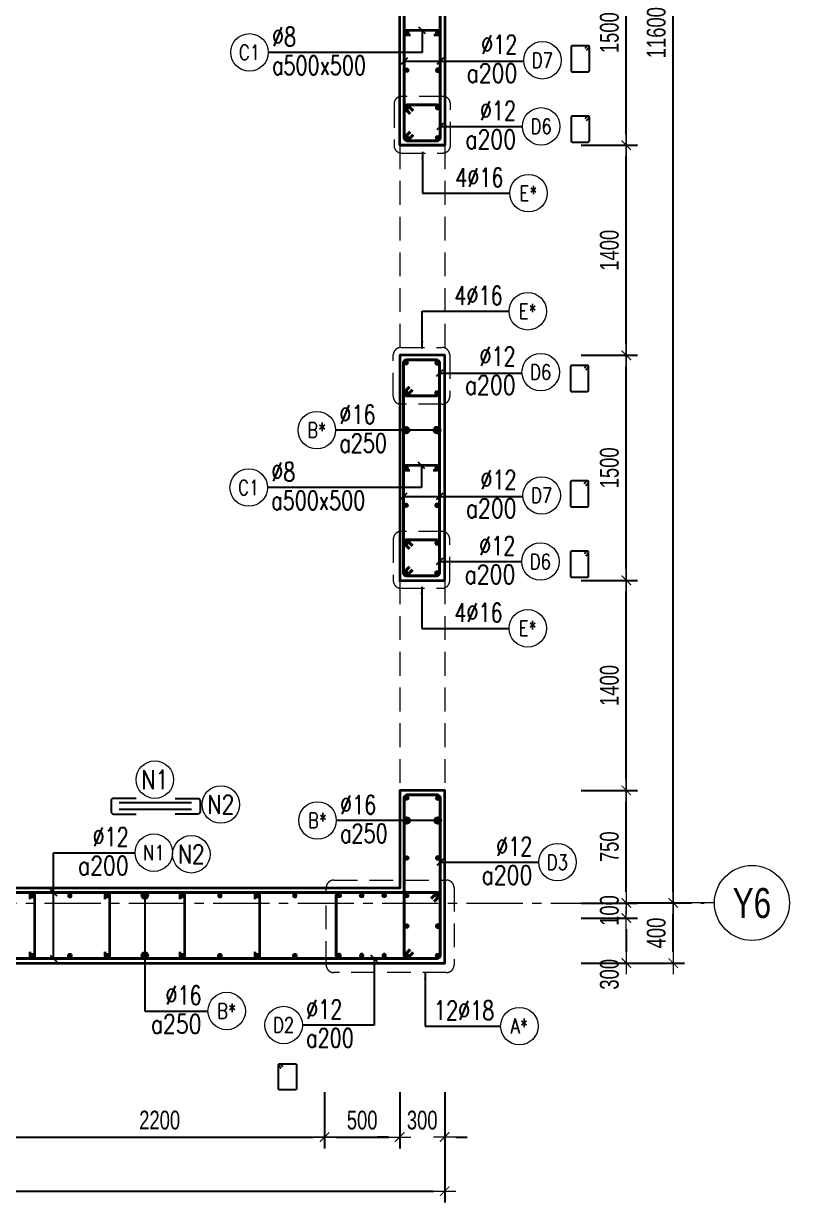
# Model space of a CAD drawing. Header units: millimetres. Extents: x 988833 to 1318015, y -9365 to 47591.
# Drawn here: x 1016092 to 1021197, y 31410 to 39266 of the extents above; entities that cross this region are included whole.
import ezdxf
from ezdxf.enums import TextEntityAlignment as Align

# ---------------------------------------------------------------- set-up
doc = ezdxf.new("R2010")
doc.units = ezdxf.units.MM
doc.header["$MEASUREMENT"] = 0
for name, pattern in [('HIDDEN', [9.525, 6.35, -3.175]), ('HIDDEN2', [4.7625, 3.175, -1.5875]), ('OF_Grid_1$0$CENTER2', [1.125, 0.75, -0.125, 0.125, -0.125])]:
    doc.linetypes.add(name, pattern=pattern)
doc.layers.get('0').update_dxf_attribs({"lineweight": 20})
doc.layers.get('Defpoints').update_dxf_attribs({"color": 151, "lineweight": 9})
doc.layers.add('Hidden', color=9, linetype='HIDDEN')
doc.layers.add('Ligature', color=1, linetype='Continuous')
for name, color, linetype, lineweight in [('KC-LEADER', 153, 'Continuous', 18), ('KC-THEP', 6, 'Continuous', 40), ('NDC_S_BEAM', 3, 'HIDDEN2', 20), ('NDC_S_DIM', 1, 'Continuous', 15), ('NDC_S_HIDDEN', 8, 'HIDDEN2', 13), ('NDC_S_LEADER', 1, 'Continuous', 15), ('NDC_S_REBAR', 4, 'Continuous', 35), ('NDC_S_STIRRUP', 4, 'Continuous', 40), ('NDC_S_VN TEXT', 7, 'Continuous', 20), ('NDC_S_WALL', 6, 'Continuous', 35), ('OF_Grid_1$0$NDC_S_AXIS', 5, 'OF_Grid_1$0$CENTER2', 13), ('OF_Grid_1$0$NDC_S_SYMBOL', 1, 'Continuous', 15), ('OF_Grid_1$0$NDC_S_TEXT SYMBOL', 7, 'Continuous', 20)]:
    doc.layers.add(name, color=color, linetype=linetype, lineweight=lineweight)
doc.styles.add('NDC_ARIAL', font='arial.ttf', dxfattribs={"width": 0.85})
doc.styles.add('NDC_DIM', font='', dxfattribs={"width": 0.75})
doc.styles.add('NDC_EN TXT', font='romans.shx', dxfattribs={"width": 0.8})
doc.styles.add('OF_Grid_1$0$NDC_ANNO', font='', dxfattribs={"width": 0.8})
doc.styles.get('NDC_DIM').set_extended_font_data('Dotum')
doc.styles.get('OF_Grid_1$0$NDC_ANNO').set_extended_font_data('Dotum')
doc.dimstyles.new('NDC_1-50', dxfattribs={"dimscale": 50, "dimtxt": 2.5, "dimasz": 1, "dimexe": 1.5, "dimexo": 0, "dimgap": 0.8, "dimtad": 1, "dimdec": 0, "dimdsep": 46, "dimtxsty": 'NDC_ARIAL', "dimblk": 'DIMMARK', "dimcen": 49999.938995, "dimdle": 1.5, "dimclrd": 1, "dimclre": 1, "dimclrt": 3, "dimadec": 0, "dimazin": 0, "dimtfac": 1, "dimtdec": 0, "dimtix": 1, "dimtmove": 2, "dimatfit": 3, "dimfxl": 1, "dimarcsym": 0})
doc.dimstyles.new('NDC_dim_30', dxfattribs={"dimscale": 30, "dimtxt": 2.5, "dimasz": 1.5, "dimexe": 1.5, "dimexo": 2.5, "dimgap": 1, "dimtad": 1, "dimdec": 0, "dimzin": 0, "dimdsep": 46, "dimtxsty": 'NDC_DIM', "dimblk": 'DIMMARK', "dimcen": 0.09, "dimdle": 1.2, "dimclrd": 1, "dimclre": 1, "dimclrt": 3, "dimadec": 0, "dimazin": 0, "dimtfac": 1, "dimtdec": 0, "dimtix": 1, "dimtofl": 0, "dimtmove": 0, "dimatfit": 3, "dimfxl": 6, "dimfxlon": 1, "dimtolj": 1, "dimtzin": 0, "dimarcsym": 0})
doc.dimstyles.new('NDC_dim_50', dxfattribs={"dimscale": 50, "dimtxt": 2.5, "dimasz": 1.5, "dimexe": 1.5, "dimexo": 2.5, "dimgap": 1, "dimtad": 1, "dimdec": 0, "dimzin": 0, "dimdsep": 46, "dimtxsty": 'NDC_DIM', "dimblk": 'DIMMARK', "dimcen": 0.09, "dimdle": 1.2, "dimclrd": 1, "dimclre": 1, "dimclrt": 3, "dimadec": 0, "dimazin": 0, "dimtfac": 1, "dimtdec": 0, "dimtix": 1, "dimtofl": 0, "dimtmove": 0, "dimatfit": 3, "dimfxl": 6, "dimfxlon": 1, "dimtolj": 1, "dimtzin": 0, "dimarcsym": 0})

# ---------------------------------------------------------------- blocks, each defined once
blk = doc.blocks.new('THEP')
at = {"layer": 'KC-LEADER', "color": 6}
blk.add_circle((0, 0), 14, dxfattribs=at)
at = {"layer": 'KC-THEP'}
for p, q in [((-14, 0), (14, 0)), ((9.9, 9.9), (-9.9, -9.9)), ((-9.9, 9.9), (9.9, -9.9)), ((0, 14), (0, -14))]:
    blk.add_line(p, q, dxfattribs=at)
blk = doc.blocks.new('DIMMARK')
at = {"layer": 'NDC_S_DIM', "color": 1}
blk.add_line((-1.5, 0), (1, 0), dxfattribs=at)
at = {"layer": 'NDC_S_DIM', "color": 2, "const_width": 0.1}
blk.add_lwpolyline([(-0.42, -0.42), (0.42, 0.42)], dxfattribs=at)
blk = doc.blocks.new('*U10')
blk.add_circle((2.5, 0), 2.5)
at = {"layer": 'NDC_S_VN TEXT', "color": 3, "style": 'NDC_EN TXT'}
for tag, width, p in [('DK2', 0.75, (-0.85, 0.85)), ('KC2', 0.8, (-0.85, -2.97))]:
    blk.add_attdef(tag, text='', height=2.5, dxfattribs=dict(at, width=width)).set_placement(p, align=Align.RIGHT)
at = {"layer": 'NDC_S_VN TEXT', "color": 7, "style": 'NDC_EN TXT', "width": 0.8}
blk.add_attdef('SH3', text='', height=2, dxfattribs=at).set_placement((2.5, 0), align=Align.MIDDLE)
blk = doc.blocks.new('A$C7BC65A55')
at = {"layer": 'Ligature'}
for p, q in [((-15.2, 372, 0), (-15.2, 38.5, 0)), ((15.2, 372, 0), (15.2, 38.5, 0))]:
    blk.add_line(p, q, dxfattribs=at)
for points in [[(-36.2, 296.5), (-36.2, 400.9, -0.414214), (-24, 413.1), (24, 413.1, -0.414214), (36.2, 400.9), (36.2, 296.5)], [(-36.2, 116.5), (-36.2, 12.2, 0.414214), (-24, 0), (24, 0, 0.414214), (36.2, 12.2), (36.2, 116.5)]]:
    blk.add_lwpolyline(points, format="xyb", dxfattribs=at)
blk = doc.blocks.new('*U9')
blk.add_circle((2.5, 0), 2.5)
at = {"layer": 'NDC_S_VN TEXT', "color": 3, "style": 'NDC_EN TXT', "width": 0.75}
blk.add_attdef('DK2', text='', height=2.5, dxfattribs=at).set_placement((-0.85, 0.85), align=Align.RIGHT)
at = {"layer": 'NDC_S_VN TEXT', "color": 7, "style": 'NDC_EN TXT', "width": 0.8}
blk.add_attdef('SH3', text='', height=2, dxfattribs=at).set_placement((2.5, 0), align=Align.MIDDLE)
blk = doc.blocks.new('*U11')
blk.add_circle((-2.5, 0), 2.5)
at = {"layer": 'NDC_S_VN TEXT', "color": 3, "style": 'NDC_EN TXT', "width": 0.75}
for tag, p in [('DK1', (0.5, 0.85)), ('KC1', (0.5, -2.97))]:
    blk.add_attdef(tag, p, '', height=2.5, dxfattribs=at)
at = {"layer": 'NDC_S_VN TEXT', "color": 7, "style": 'NDC_EN TXT', "width": 0.8}
blk.add_attdef('SH2', text='', height=2, dxfattribs=at).set_placement((-2.5, 0), align=Align.MIDDLE)
blk = doc.blocks.new('*D223')
at = {"layer": 'Defpoints', "color": 0, "transparency": 16777216}
for p in [(1015899, 33504.9), (1018098.7, 33453.3), (1018098.7, 31845)]:
    blk.add_point(p, dxfattribs=at)
at = {"layer": 'NDC_S_DIM', "color": 1, "lineweight": -2, "transparency": 16777216}
for p, q in [((1015899, 32145), (1015899, 31770)), ((1018098.7, 32145), (1018098.7, 31770)), ((1015974, 31845), (1018023.7, 31845))]:
    blk.add_line(p, q, dxfattribs=at)
at = {"layer": 'NDC_S_DIM', "color": 1, "lineweight": -2, "transparency": 16777216, "xscale": 75, "yscale": 75, "zscale": 75, "rotation": 180}
blk.add_blockref('DIMMARK', (1015899, 31845), dxfattribs=at)
at = {"layer": 'NDC_S_DIM', "color": 1, "lineweight": -2, "transparency": 16777216, "xscale": 75, "yscale": 75, "zscale": 75}
blk.add_blockref('DIMMARK', (1018098.7, 31845), dxfattribs=at)
at = {"layer": 'NDC_S_DIM', "color": 3, "transparency": 16777216, "insert": (1016998.9, 31957.5), "char_height": 125, "attachment_point": 5, "style": 'NDC_DIM'}
blk.add_mtext('\\A1;2200', dxfattribs=at)
blk = doc.blocks.new('*D224')
at = {"layer": 'Defpoints', "color": 0, "transparency": 16777216}
for p in [(1018599, 33504.9), (1018098.7, 33453.3), (1018599, 31845)]:
    blk.add_point(p, dxfattribs=at)
at = {"layer": 'NDC_S_DIM', "color": 1, "lineweight": -2, "transparency": 16777216}
for p, q in [((1018098.7, 32145), (1018098.7, 31770)), ((1018599, 32145), (1018599, 31770)), ((1018173.7, 31845), (1018524, 31845))]:
    blk.add_line(p, q, dxfattribs=at)
at = {"layer": 'NDC_S_DIM', "color": 1, "lineweight": -2, "transparency": 16777216, "xscale": 75, "yscale": 75, "zscale": 75, "rotation": 180}
blk.add_blockref('DIMMARK', (1018098.7, 31845), dxfattribs=at)
at = {"layer": 'NDC_S_DIM', "color": 1, "lineweight": -2, "transparency": 16777216, "xscale": 75, "yscale": 75, "zscale": 75}
blk.add_blockref('DIMMARK', (1018599, 31845), dxfattribs=at)
at = {"layer": 'NDC_S_DIM', "color": 3, "transparency": 16777216, "insert": (1018348.9, 31957.5), "char_height": 125, "attachment_point": 5, "style": 'NDC_DIM'}
blk.add_mtext('\\A1;500', dxfattribs=at)
blk = doc.blocks.new('*D225')
at = {"layer": 'Defpoints', "color": 0, "transparency": 16777216}
for p in [(1018599, 33504.9), (1018899, 33004.9), (1018899, 31845)]:
    blk.add_point(p, dxfattribs=at)
at = {"layer": 'NDC_S_DIM', "color": 1, "lineweight": -2, "transparency": 16777216}
for p, q in [((1018599, 32145), (1018599, 31770)), ((1018899, 32145), (1018899, 31770)), ((1018524, 31845), (1018449, 31845)), ((1018974, 31845), (1019049, 31845))]:
    blk.add_line(p, q, dxfattribs=at)
at = {"layer": 'NDC_S_DIM', "color": 1, "lineweight": -2, "transparency": 16777216, "xscale": 75, "yscale": 75, "zscale": 75}
blk.add_blockref('DIMMARK', (1018599, 31845), dxfattribs=at)
at = {"layer": 'NDC_S_DIM', "color": 1, "lineweight": -2, "transparency": 16777216, "xscale": 75, "yscale": 75, "zscale": 75, "rotation": 180}
blk.add_blockref('DIMMARK', (1018899, 31845), dxfattribs=at)
at = {"layer": 'NDC_S_DIM', "color": 3, "transparency": 16777216, "insert": (1018749, 31957.5), "char_height": 125, "attachment_point": 5, "style": 'NDC_DIM'}
blk.add_mtext('\\A1;300', dxfattribs=at)
blk = doc.blocks.new('*D226')
at = {"layer": 'Defpoints', "color": 0, "transparency": 16777216}
for p in [(1012599, 33004.9), (1018899, 33004.9), (1018899, 31484.6)]:
    blk.add_point(p, dxfattribs=at)
at = {"layer": 'NDC_S_DIM', "color": 1, "lineweight": -2, "transparency": 16777216}
for p, q in [((1012599, 31784.6), (1012599, 31409.6)), ((1018899, 31784.6), (1018899, 31409.6)), ((1012674, 31484.6), (1018824, 31484.6))]:
    blk.add_line(p, q, dxfattribs=at)
at = {"layer": 'NDC_S_DIM', "color": 1, "lineweight": -2, "transparency": 16777216, "xscale": 75, "yscale": 75, "zscale": 75, "rotation": 180}
blk.add_blockref('DIMMARK', (1012599, 31484.6), dxfattribs=at)
at = {"layer": 'NDC_S_DIM', "color": 1, "lineweight": -2, "transparency": 16777216, "xscale": 75, "yscale": 75, "zscale": 75}
blk.add_blockref('DIMMARK', (1018899, 31484.6), dxfattribs=at)
at = {"layer": 'NDC_S_DIM', "color": 3, "transparency": 16777216, "insert": (1015749, 31597.2), "char_height": 125, "attachment_point": 5, "style": 'NDC_DIM'}
blk.add_mtext('\\A1;6300', dxfattribs=at)
blk = doc.blocks.new('*D207')
at = {"layer": 'Defpoints', "color": 0, "ltscale": 200, "transparency": 16777216}
for p in [(1018899, 33404.9), (1018899, 33304.9), (1020109.8, 33304.9)]:
    blk.add_point(p, dxfattribs=at)
at = {"layer": 'NDC_S_DIM', "color": 1, "lineweight": -2, "ltscale": 200, "transparency": 16777216}
for p, q in [((1020109.8, 33479.9), (1020109.8, 33554.9)), ((1019809.8, 33404.9), (1020184.8, 33404.9)), ((1019809.8, 33304.9), (1020184.8, 33304.9)), ((1020109.8, 33229.9), (1020109.8, 33154.9))]:
    blk.add_line(p, q, dxfattribs=at)
at = {"layer": 'NDC_S_DIM', "color": 1, "lineweight": -2, "ltscale": 200, "transparency": 16777216, "xscale": 75, "yscale": 75, "zscale": 75}
for p, rotation in [((1020109.8, 33404.9), 270), ((1020109.8, 33304.9), 90)]:
    blk.add_blockref('DIMMARK', p, dxfattribs=dict(at, rotation=rotation))
at = {"layer": 'NDC_S_DIM', "color": 3, "ltscale": 200, "transparency": 16777216, "insert": (1019997.2, 33354.9), "char_height": 125, "attachment_point": 5, "rotation": 90, "style": 'NDC_DIM'}
blk.add_mtext('\\A1;100', dxfattribs=at)
blk = doc.blocks.new('*D208')
at = {"layer": 'Defpoints', "color": 0, "ltscale": 200, "transparency": 16777216}
for p in [(1018899, 33304.9), (1018899, 33004.9), (1020109.8, 33004.9)]:
    blk.add_point(p, dxfattribs=at)
at = {"layer": 'NDC_S_DIM', "color": 1, "lineweight": -2, "ltscale": 200, "transparency": 16777216}
for p, q in [((1019809.8, 33304.9), (1020184.8, 33304.9)), ((1020109.8, 33229.9), (1020109.8, 33079.9)), ((1019809.8, 33004.9), (1020184.8, 33004.9))]:
    blk.add_line(p, q, dxfattribs=at)
at = {"layer": 'NDC_S_DIM', "color": 1, "lineweight": -2, "ltscale": 200, "transparency": 16777216, "xscale": 75, "yscale": 75, "zscale": 75}
for p, rotation in [((1020109.8, 33304.9), 90), ((1020109.8, 33004.9), 270)]:
    blk.add_blockref('DIMMARK', p, dxfattribs=dict(at, rotation=rotation))
at = {"layer": 'NDC_S_DIM', "color": 3, "ltscale": 200, "transparency": 16777216, "insert": (1019997.2, 32929.9), "char_height": 125, "attachment_point": 5, "rotation": 90, "style": 'NDC_DIM'}
blk.add_mtext('\\A1;300', dxfattribs=at)
blk = doc.blocks.new('*D209')
at = {"layer": 'Defpoints', "color": 0, "ltscale": 200, "transparency": 16777216}
for p in [(1018899, 33405.2), (1020422.4, 33405.2), (1018899, 33004.9)]:
    blk.add_point(p, dxfattribs=at)
at = {"layer": 'NDC_S_DIM', "color": 1, "lineweight": -2, "ltscale": 200, "transparency": 16777216}
for p, q in [((1020122.4, 33405.2), (1020497.4, 33405.2)), ((1020422.4, 33079.9), (1020422.4, 33330.2)), ((1020122.4, 33004.9), (1020497.4, 33004.9))]:
    blk.add_line(p, q, dxfattribs=at)
at = {"layer": 'NDC_S_DIM', "color": 1, "lineweight": -2, "ltscale": 200, "transparency": 16777216, "xscale": 75, "yscale": 75, "zscale": 75}
for p, rotation in [((1020422.4, 33405.2), 90), ((1020422.4, 33004.9), 270)]:
    blk.add_blockref('DIMMARK', p, dxfattribs=dict(at, rotation=rotation))
at = {"layer": 'NDC_S_DIM', "color": 3, "ltscale": 200, "transparency": 16777216, "insert": (1020309.8, 33205), "char_height": 125, "attachment_point": 5, "rotation": 90, "style": 'NDC_DIM'}
blk.add_mtext('\\A1;400', dxfattribs=at)
blk = doc.blocks.new('*D210')
at = {"layer": 'Defpoints', "color": 0, "ltscale": 200, "transparency": 16777216}
for p in [(1018899, 45004.9), (1020422.4, 45004.9), (1018899, 33405.2)]:
    blk.add_point(p, dxfattribs=at)
at = {"layer": 'NDC_S_DIM', "color": 1, "lineweight": -2, "ltscale": 200, "transparency": 16777216}
for p, q in [((1020122.4, 45004.9), (1020497.4, 45004.9)), ((1020422.4, 33480.2), (1020422.4, 44929.9)), ((1020122.4, 33405.2), (1020497.4, 33405.2))]:
    blk.add_line(p, q, dxfattribs=at)
at = {"layer": 'NDC_S_DIM', "color": 1, "lineweight": -2, "ltscale": 200, "transparency": 16777216, "xscale": 75, "yscale": 75, "zscale": 75}
for p, rotation in [((1020422.4, 45004.9), 90), ((1020422.4, 33405.2), 270)]:
    blk.add_blockref('DIMMARK', p, dxfattribs=dict(at, rotation=rotation))
at = {"layer": 'NDC_S_DIM', "color": 3, "ltscale": 200, "transparency": 16777216, "insert": (1020309.8, 39205), "char_height": 125, "attachment_point": 5, "rotation": 90, "style": 'NDC_DIM'}
blk.add_mtext('\\A1;11600', dxfattribs=at)
blk = doc.blocks.new('*U57')
at = {"layer": 'OF_Grid_1$0$NDC_S_SYMBOL'}
blk.add_line((-5, 0), (-9, 0), dxfattribs=at)
blk.add_circle((0, 0), 5, dxfattribs=at)
at = {"layer": 'OF_Grid_1$0$NDC_S_TEXT SYMBOL', "color": 7, "style": 'OF_Grid_1$0$NDC_ANNO', "width": 0.8}
blk.add_attdef('GRID', text='', height=4, rotation=90, dxfattribs=at).set_placement((0, 0), align=Align.MIDDLE)
blk = doc.blocks.new('*D232')
at = {"layer": 'Defpoints', "color": 0, "ltscale": 200, "transparency": 16777216}
for p in [(1018899, 34154.9), (1020109.8, 34154.9), (1018899, 33404.9)]:
    blk.add_point(p, dxfattribs=at)
at = {"layer": 'NDC_S_DIM', "color": 1, "lineweight": -2, "ltscale": 200, "transparency": 16777216}
for p, q in [((1019809.8, 34154.9), (1020184.8, 34154.9)), ((1020109.8, 33479.9), (1020109.8, 34079.9)), ((1019809.8, 33404.9), (1020184.8, 33404.9))]:
    blk.add_line(p, q, dxfattribs=at)
at = {"layer": 'NDC_S_DIM', "color": 1, "lineweight": -2, "ltscale": 200, "transparency": 16777216, "xscale": 75, "yscale": 75, "zscale": 75}
for p, rotation in [((1020109.8, 34154.9), 90), ((1020109.8, 33404.9), 270)]:
    blk.add_blockref('DIMMARK', p, dxfattribs=dict(at, rotation=rotation))
at = {"layer": 'NDC_S_DIM', "color": 3, "ltscale": 200, "transparency": 16777216, "insert": (1019997.2, 33779.9), "char_height": 125, "attachment_point": 5, "rotation": 90, "style": 'NDC_DIM'}
blk.add_mtext('\\A1;750', dxfattribs=at)
blk = doc.blocks.new('*D233')
at = {"layer": 'Defpoints', "color": 0, "ltscale": 200, "transparency": 16777216}
for p in [(1018894.2, 35554.9), (1020109.8, 35554.9), (1018899, 34154.9)]:
    blk.add_point(p, dxfattribs=at)
at = {"layer": 'NDC_S_DIM', "color": 1, "lineweight": -2, "ltscale": 200, "transparency": 16777216}
for p, q in [((1019809.8, 35554.9), (1020184.8, 35554.9)), ((1020109.8, 34229.9), (1020109.8, 35479.9)), ((1019809.8, 34154.9), (1020184.8, 34154.9))]:
    blk.add_line(p, q, dxfattribs=at)
at = {"layer": 'NDC_S_DIM', "color": 1, "lineweight": -2, "ltscale": 200, "transparency": 16777216, "xscale": 75, "yscale": 75, "zscale": 75}
for p, rotation in [((1020109.8, 35554.9), 90), ((1020109.8, 34154.9), 270)]:
    blk.add_blockref('DIMMARK', p, dxfattribs=dict(at, rotation=rotation))
at = {"layer": 'NDC_S_DIM', "color": 3, "ltscale": 200, "transparency": 16777216, "insert": (1019997.2, 34854.9), "char_height": 125, "attachment_point": 5, "rotation": 90, "style": 'NDC_DIM'}
blk.add_mtext('\\A1;1400', dxfattribs=at)
blk = doc.blocks.new('*D234')
at = {"layer": 'Defpoints', "color": 0, "ltscale": 200, "transparency": 16777216}
for p in [(1018894.2, 37054.9), (1020109.8, 37054.9), (1018894.2, 35554.9)]:
    blk.add_point(p, dxfattribs=at)
at = {"layer": 'NDC_S_DIM', "color": 1, "lineweight": -2, "ltscale": 200, "transparency": 16777216}
for p, q in [((1019809.8, 37054.9), (1020184.8, 37054.9)), ((1020109.8, 35629.9), (1020109.8, 36979.9)), ((1019809.8, 35554.9), (1020184.8, 35554.9))]:
    blk.add_line(p, q, dxfattribs=at)
at = {"layer": 'NDC_S_DIM', "color": 1, "lineweight": -2, "ltscale": 200, "transparency": 16777216, "xscale": 75, "yscale": 75, "zscale": 75}
for p, rotation in [((1020109.8, 37054.9), 90), ((1020109.8, 35554.9), 270)]:
    blk.add_blockref('DIMMARK', p, dxfattribs=dict(at, rotation=rotation))
at = {"layer": 'NDC_S_DIM', "color": 3, "ltscale": 200, "transparency": 16777216, "insert": (1019997.2, 36304.9), "char_height": 125, "attachment_point": 5, "rotation": 90, "style": 'NDC_DIM'}
blk.add_mtext('\\A1;1500', dxfattribs=at)
blk = doc.blocks.new('*D235')
at = {"layer": 'Defpoints', "color": 0, "ltscale": 200, "transparency": 16777216}
for p in [(1018845.3, 38454.9), (1020109.8, 38454.9), (1018894.2, 37054.9)]:
    blk.add_point(p, dxfattribs=at)
at = {"layer": 'NDC_S_DIM', "color": 1, "lineweight": -2, "ltscale": 200, "transparency": 16777216}
for p, q in [((1019809.8, 38454.9), (1020184.8, 38454.9)), ((1020109.8, 37129.9), (1020109.8, 38379.9)), ((1019809.8, 37054.9), (1020184.8, 37054.9))]:
    blk.add_line(p, q, dxfattribs=at)
at = {"layer": 'NDC_S_DIM', "color": 1, "lineweight": -2, "ltscale": 200, "transparency": 16777216, "xscale": 75, "yscale": 75, "zscale": 75}
for p, rotation in [((1020109.8, 38454.9), 90), ((1020109.8, 37054.9), 270)]:
    blk.add_blockref('DIMMARK', p, dxfattribs=dict(at, rotation=rotation))
at = {"layer": 'NDC_S_DIM', "color": 3, "ltscale": 200, "transparency": 16777216, "insert": (1019997.2, 37754.9), "char_height": 125, "attachment_point": 5, "rotation": 90, "style": 'NDC_DIM'}
blk.add_mtext('\\A1;1400', dxfattribs=at)
blk = doc.blocks.new('*D236')
at = {"layer": 'Defpoints', "color": 0, "ltscale": 200, "transparency": 16777216}
for p in [(1018845.3, 39954.9), (1020109.8, 39954.9), (1018845.3, 38454.9)]:
    blk.add_point(p, dxfattribs=at)
at = {"layer": 'NDC_S_DIM', "color": 1, "lineweight": -2, "ltscale": 200, "transparency": 16777216}
for p, q in [((1019809.8, 39954.9), (1020184.8, 39954.9)), ((1020109.8, 38529.9), (1020109.8, 39879.9)), ((1019809.8, 38454.9), (1020184.8, 38454.9))]:
    blk.add_line(p, q, dxfattribs=at)
at = {"layer": 'NDC_S_DIM', "color": 1, "lineweight": -2, "ltscale": 200, "transparency": 16777216, "xscale": 75, "yscale": 75, "zscale": 75}
for p, rotation in [((1020109.8, 39954.9), 90), ((1020109.8, 38454.9), 270)]:
    blk.add_blockref('DIMMARK', p, dxfattribs=dict(at, rotation=rotation))
at = {"layer": 'NDC_S_DIM', "color": 3, "ltscale": 200, "transparency": 16777216, "insert": (1019997.2, 39204.9), "char_height": 125, "attachment_point": 5, "rotation": 90, "style": 'NDC_DIM'}
blk.add_mtext('\\A1;1500', dxfattribs=at)

msp = doc.modelspace()

# ---------------------------------------------------------------- linework, layer by layer
for centre in [(1016966.7, 34227.1), (1017406.8, 34061.4), (1017209.9, 33729.9)]:
    msp.add_circle(centre, 125)
at = {"layer": 'Ligature'}
for points in [[(1019845, 39088), (1019861, 39103.9, 0.668179), (1019855.2, 39117.9), (1019750.6, 39117.9, 0.414214), (1019742.4, 39109.7), (1019742.4, 38952.6, 0.414214), (1019750.6, 38944.4), (1019855.2, 38944.4, 0.414214), (1019863.4, 38952.6), (1019863.4, 39109.7, 0.668179), (1019849.4, 39115.5), (1019833.5, 39099.5)], [(1019845, 38619.4), (1019861, 38635.4, 0.668179), (1019855.2, 38649.3), (1019750.6, 38649.3, 0.414214), (1019742.4, 38641.1), (1019742.4, 38484, 0.414214), (1019750.6, 38475.9), (1019855.2, 38475.9, 0.414214), (1019863.4, 38484), (1019863.4, 38641.1, 0.668179), (1019849.4, 38646.9), (1019833.5, 38630.9)], [(1019840.2, 36957.1), (1019856.2, 36973.1, 0.668179), (1019850.4, 36987), (1019745.8, 36987, 0.414214), (1019737.6, 36978.9), (1019737.6, 36821.8, 0.414214), (1019745.8, 36813.6), (1019850.4, 36813.6, 0.414214), (1019858.6, 36821.8), (1019858.6, 36978.9, 0.668179), (1019844.6, 36984.6), (1019828.7, 36968.7)], [(1019840.2, 36188), (1019856.1, 36203.9, 0.668179), (1019850.4, 36217.9), (1019745.7, 36217.9, 0.414214), (1019737.6, 36209.7), (1019737.6, 36052.6, 0.414214), (1019745.7, 36044.4), (1019850.4, 36044.4, 0.414214), (1019858.5, 36052.6), (1019858.5, 36209.7, 0.668179), (1019844.6, 36215.5), (1019828.6, 36199.5)], [(1019840.2, 35719.4), (1019856.1, 35735.4, 0.668179), (1019850.4, 35749.3), (1019745.7, 35749.3, 0.414214), (1019737.6, 35741.1), (1019737.6, 35584, 0.414214), (1019745.7, 35575.9), (1019850.4, 35575.9, 0.414214), (1019858.5, 35584), (1019858.5, 35741.1, 0.668179), (1019844.6, 35746.9), (1019828.6, 35730.9)], [(1017809.4, 32303.1), (1017793.4, 32319, -0.668179), (1017799.2, 32333), (1017903.8, 32333, -0.414214), (1017912, 32324.8), (1017912, 32167.7, -0.414214), (1017903.8, 32159.5), (1017799.2, 32159.5, -0.414214), (1017791, 32167.7), (1017791, 32324.8, -0.668179), (1017804.9, 32330.6), (1017820.9, 32314.6)]]:
    msp.add_lwpolyline(points, format="xyb", dxfattribs=at)
at = {"layer": 'NDC_S_BEAM', "ltscale": 50}
for p, q in [((1018599, 38454.9), (1018599, 37054.9)), ((1018899, 38454.9), (1018899, 37054.9)), ((1018599, 35554.9), (1018599, 34154.9)), ((1018899, 35554.9), (1018899, 34154.9))]:
    msp.add_line(p, q, dxfattribs=at)
at = {"layer": 'NDC_S_HIDDEN', "ltscale": 50}
for points in [[(1018611.4, 38402.9), (1018887.2, 38402.9, 0.414214), (1018937.2, 38452.9), (1018937.2, 38730.4, 0.414214), (1018887.2, 38780.4), (1018611.4, 38780.4, 0.414214), (1018561.4, 38730.4), (1018561.4, 38452.9, 0.414214)], [(1018606.5, 37107), (1018882.4, 37107, -0.414214), (1018932.4, 37057), (1018932.4, 36779.4, -0.414214), (1018882.4, 36729.4), (1018606.5, 36729.4, -0.414214), (1018556.5, 36779.4), (1018556.5, 37057, -0.414214)], [(1018606.5, 35502.9), (1018882.4, 35502.9, 0.414214), (1018932.4, 35552.9), (1018932.4, 35830.4, 0.414214), (1018882.4, 35880.4), (1018606.5, 35880.4, 0.414214), (1018556.5, 35830.4), (1018556.5, 35552.9, 0.414214)], [(1018911.4, 32941.5), (1018159.2, 32941.5, -0.414214), (1018109.2, 32991.5), (1018109.2, 33507.3, -0.414214), (1018159.2, 33557.3), (1018911.4, 33557.3, -0.414214), (1018961.4, 33507.3), (1018961.4, 32991.5, -0.414214)]]:
    msp.add_lwpolyline(points, format="xyb", close=True, dxfattribs=at)
at = {"layer": 'NDC_S_REBAR'}
for points in [[(1018827.5, 39189.9), (1018852.5, 39189.9, 1), (1018852.5, 39219.9), (1018645.5, 39219.9, 1), (1018645.5, 39189.9), (1018670.5, 39189.9)], [(1018822.7, 36289.9), (1018847.7, 36289.9, 1), (1018847.7, 36319.9), (1018640.7, 36319.9, 1), (1018640.7, 36289.9), (1018665.7, 36289.9)], [(1016135.2, 33429.9), (1016135.2, 33454.9, -1), (1016165.2, 33454.9), (1016165.2, 33054.9, -1), (1016135.2, 33054.9), (1016135.2, 33079.9)], [(1016635.2, 33429.9), (1016635.2, 33454.9, -1), (1016665.2, 33454.9), (1016665.2, 33054.9, -1), (1016635.2, 33054.9), (1016635.2, 33079.9)], [(1017135.2, 33429.9), (1017135.2, 33454.9, -1), (1017165.2, 33454.9), (1017165.2, 33054.9, -1), (1017135.2, 33054.9), (1017135.2, 33079.9)], [(1017635.2, 33429.9), (1017635.2, 33454.9, -1), (1017665.2, 33454.9), (1017665.2, 33054.9, -1), (1017635.2, 33054.9), (1017635.2, 33079.9)]]:
    msp.add_lwpolyline(points, format="xyb", dxfattribs=at)
at = {"layer": 'NDC_S_STIRRUP'}
for points in [[(1018669, 38544.9), (1018629, 38504.9, 0.414214), (1018649, 38484.9), (1018849, 38484.9, 0.414214), (1018869, 38504.9), (1018869, 39904.9, 0.414214), (1018849, 39924.9), (1018649, 39924.9, 0.414214), (1018629, 39904.9), (1018629, 38504.9, 0.414214), (1018649, 38484.9), (1018689, 38524.9)], [(1018669, 38664.4), (1018629, 38704.4, -0.414214), (1018649, 38724.4), (1018849, 38724.4, -0.414214), (1018869, 38704.4), (1018869, 38504.9, -0.414214), (1018849, 38484.9), (1018649, 38484.9, -0.414214), (1018629, 38504.9), (1018629, 38704.4, -0.414214), (1018649, 38724.4), (1018689, 38684.4)], [(1018664.2, 35644.9), (1018624.2, 35604.9, 0.414214), (1018644.2, 35584.9), (1018844.2, 35584.9, 0.414214), (1018864.2, 35604.9), (1018864.2, 37004.9, 0.414214), (1018844.2, 37024.9), (1018644.2, 37024.9, 0.414214), (1018624.2, 37004.9), (1018624.2, 35604.9, 0.414214), (1018644.2, 35584.9), (1018684.2, 35624.9)], [(1018664.2, 36845.4), (1018624.2, 36805.4, 0.414214), (1018644.2, 36785.4), (1018844.2, 36785.4, 0.414214), (1018864.2, 36805.4), (1018864.2, 37004.9, 0.414214), (1018844.2, 37024.9), (1018644.2, 37024.9, 0.414214), (1018624.2, 37004.9), (1018624.2, 36805.4, 0.414214), (1018644.2, 36785.4), (1018684.2, 36825.4)], [(1018664.2, 35764.4), (1018624.2, 35804.4, -0.414214), (1018644.2, 35824.4), (1018844.2, 35824.4, -0.414214), (1018864.2, 35804.4), (1018864.2, 35604.9, -0.414214), (1018844.2, 35584.9), (1018644.2, 35584.9, -0.414214), (1018624.2, 35604.9), (1018624.2, 35804.4, -0.414214), (1018644.2, 35824.4), (1018684.2, 35784.4)], [(1018669, 33094.9), (1018629, 33054.9, 0.414214), (1018649, 33034.9), (1018849, 33034.9, 0.414214), (1018869, 33054.9), (1018869, 34104.9, 0.414214), (1018849, 34124.9), (1018649, 34124.9, 0.414214), (1018629, 34104.9), (1018629, 33054.9, 0.414214), (1018649, 33034.9), (1018689, 33074.9)], [(1018809, 33434.9), (1018849, 33474.9, -0.414214), (1018869, 33454.9), (1018869, 33054.9, -0.414214), (1018849, 33034.9), (1012649, 33034.9, -0.414214), (1012629, 33054.9), (1012629, 33454.9, -0.414214), (1012649, 33474.9), (1018849, 33474.9, -0.414214), (1018869, 33454.9), (1018829, 33414.9)], [(1018809, 33434.9), (1018849, 33474.9, -0.414214), (1018869, 33454.9), (1018869, 33054.9, -0.414214), (1018849, 33034.9), (1018195.5, 33034.9, -0.414214), (1018175.5, 33054.9), (1018175.5, 33454.9, -0.414214), (1018195.5, 33474.9), (1018849, 33474.9, -0.414214), (1018869, 33454.9), (1018829, 33414.9)]]:
    msp.add_lwpolyline(points, format="xyb", dxfattribs=at)
at = {"layer": 'NDC_S_WALL'}
for p, q in [((1018599, 38454.9), (1018899, 38454.9)), ((1018594.2, 35554.9), (1018894.2, 35554.9))]:
    msp.add_line(p, q, dxfattribs=at)
for points in [[(1012899, 44254.9), (1012899, 44904.9), (1015599, 44904.9), (1015599, 33504.9), (1012899, 33504.9), (1012899, 34154.9), (1012599, 34154.9), (1012599, 33004.9), (1018899, 33004.9), (1018899, 33004.9), (1018899, 34154.9), (1018599, 34154.9), (1018599, 33504.9), (1018599, 33504.9), (1015899, 33504.9), (1015899, 44904.9), (1018599, 44904.9), (1018599, 44904.9), (1018599, 44254.9), (1018899, 44254.9), (1018899, 45404.9), (1018899, 45404.9), (1012599, 45404.9), (1012599, 44254.9)], [(1018899, 38454.9), (1018599, 38454.9), (1018599, 39954.9), (1018899, 39954.9), (1018899, 38454.9)], [(1018899, 35554.9), (1018899, 37054.9), (1018599, 37054.9), (1018599, 35554.9), (1018899, 35554.9)]]:
    msp.add_lwpolyline(points, dxfattribs=at)
at = {"layer": 'OF_Grid_1$0$NDC_S_AXIS', "ltscale": 500}
msp.add_line((1010606.5, 33404.9), (1020627.9, 33404.9), dxfattribs=at)

# ---------------------------------------------------------------- block references
at = {"layer": 'Hidden', "xscale": 1.44, "yscale": 1.44, "zscale": 1.44, "rotation": 270}
msp.add_blockref('A$C7BC65A55', (1016674.5, 34049.6, 0), dxfattribs=at)
at = {"layer": 'KC-THEP'}
for p, rotation in [((1018645.5, 39204.9), 189.6685644363809), ((1018645.5, 38954.9), 189.6685644363809), ((1018645.5, 38704.9), 189.6685644363809), ((1018852.5, 38504.9), 9.668564436380946), ((1018640.7, 37004.9), 189.6685644363809), ((1018847.7, 36804.9), 9.668564436380926), ((1018640.7, 36554.9), 189.6685644363809), ((1018640.7, 36304.9), 189.6685644363809), ((1018640.7, 36054.9), 189.6685644363809), ((1018640.7, 35804.9), 189.6685644363809), ((1018847.7, 35604.9), 9.668564436380946), ((1018645.5, 34104.9), 189.6685644363809), ((1018645.5, 33954.9), 189.6685644363809), ((1018645.5, 33704.9), 189.6685644363809), ((1018195.5, 33454.9), 189.6685644363809), ((1018345.5, 33454.9), 189.6685644363809), ((1018495.5, 33454.9), 189.6685644363809), ((1018645.5, 33454.9), 189.6685644363809), ((1018645.5, 33251.3), 189.6685644363809), ((1016150.2, 33054.9), 9.66856443638095), ((1016400.2, 33054.9), 9.66856443638095), ((1016650.2, 33054.9), 9.66856443638095), ((1016900.2, 33054.9), 9.66856443638095), ((1017150.2, 33054.9), 9.66856443638095), ((1017400.2, 33054.9), 9.66856443638095), ((1017650.2, 33054.9), 9.66856443638095), ((1017900.2, 33054.9), 9.66856443638095), ((1018852.5, 33054.9), 9.668564436380946)]:
    msp.add_blockref('THEP', p, dxfattribs=dict(at, rotation=rotation))
at = {"layer": 'KC-THEP', "xscale": -1}
for p, rotation in [((1018852.5, 39204.9), 170.331435563619), ((1018852.5, 38954.9), 170.331435563619), ((1018852.5, 38704.9), 170.331435563619), ((1018645.5, 38504.9), 350.3314355636191), ((1018847.7, 37004.9), 170.331435563619), ((1018640.7, 36804.9), 350.3314355636191), ((1018847.7, 36554.9), 170.331435563619), ((1018847.7, 36304.9), 170.331435563619), ((1018847.7, 36054.9), 170.331435563619), ((1018847.7, 35804.9), 170.331435563619), ((1018640.7, 35604.9), 350.3314355636191), ((1018852.5, 34104.9), 170.331435563619), ((1018852.5, 33954.9), 170.331435563619), ((1018852.5, 33704.9), 170.331435563619), ((1016150.2, 33454.9), 170.331435563619), ((1016400.2, 33454.9), 170.331435563619), ((1016650.2, 33454.9), 170.331435563619), ((1016900.2, 33454.9), 170.331435563619), ((1017150.2, 33454.9), 170.331435563619), ((1017400.2, 33454.9), 170.331435563619), ((1017650.2, 33454.9), 170.331435563619), ((1017900.2, 33454.9), 170.331435563619), ((1018852.5, 33454.9), 170.331435563619), ((1018852.5, 33251.3), 170.331435563619), ((1018195.5, 33054.9), 350.3314355636191), ((1018345.5, 33054.9), 350.3314355636191), ((1018495.5, 33054.9), 350.3314355636191), ((1018645.5, 33054.9), 350.3314355636191)]:
    msp.add_blockref('THEP', p, dxfattribs=dict(at, rotation=rotation))
at = {"layer": 'NDC_S_VN TEXT', "xscale": 50, "yscale": 50, "zscale": 50}
for name, p, values in [('*U11', (1017722.6, 39073.6), {'SH2': 'C1', 'DK1': '%%c8', 'KC1': 'a500x500'}), ('*U10', (1019425.7, 39021.1), {'SH3': 'D7', 'DK2': '%%c12', 'KC2': 'a200'}), ('*U10', (1019417.3, 38580.4), {'SH3': 'D6', 'DK2': '%%c12', 'KC2': 'a200'}), ('*U9', (1019332.9, 38135.4), {'SH3': 'E*', 'DK2': '4%%c16'}), ('*U9', (1019328, 37348.5), {'SH3': 'E*', 'DK2': '4%%c16'}), ('*U10', (1019414.3, 36942.8), {'SH3': 'D6', 'DK2': '%%c12', 'KC2': 'a200'}), ('*U11', (1018171.7, 36556.2), {'SH2': 'B*', 'DK1': '%%C16', 'KC1': 'a250'}), ('*U11', (1017717.7, 36173.6), {'SH2': 'C1', 'DK1': '%%c8', 'KC1': 'a500x500'}), ('*U10', (1019420.8, 36121.1), {'SH3': 'D7', 'DK2': '%%c12', 'KC2': 'a200'}), ('*U10', (1019412.4, 35680.4), {'SH3': 'D6', 'DK2': '%%c12', 'KC2': 'a200'}), ('*U9', (1019328, 35235.4), {'SH3': 'E*', 'DK2': '4%%c16'}), ('*U11', (1018176.6, 33954.9), {'SH2': 'B*', 'DK1': '%%C16', 'KC1': 'a250'}), ('*U10', (1016835.2, 33740.2), {'SH3': 'N1', 'DK2': '%%C12', 'KC2': 'a200'}), ('*U10', (1019525.8, 33676.9), {'SH3': 'D3', 'DK2': '%%C12', 'KC2': 'a200'}), ('*U10', (1017320.8, 32685.2), {'SH3': 'B*', 'DK2': '%%C16', 'KC2': 'a250'}), ('*U11', (1017950.6, 32591.7), {'SH2': 'D2', 'DK1': '%%C12', 'KC1': 'a200'}), ('*U9', (1019272.2, 32584.6), {'SH3': 'A*', 'DK2': '12%%C18'})]:
    msp.add_blockref(name, p, dxfattribs=at).add_auto_attribs(values)
at = {"layer": 'OF_Grid_1$0$NDC_S_AXIS'}
ref = msp.add_blockref('*U57', (1020947.4, 33405.2), dxfattribs=dict(at, xscale=50, yscale=50, zscale=50))
ref.add_attrib('GRID', 'Y6', dxfattribs={"layer": 'OF_Grid_1$0$NDC_S_TEXT SYMBOL', "color": 7, "height": 200, "style": 'OF_Grid_1$0$NDC_ANNO', "width": 0.8}).set_placement((1020947.4, 33405.2), align=Align.MIDDLE)

# ---------------------------------------------------------------- texts
at = {"layer": 'NDC_S_VN TEXT', "color": 7, "style": 'NDC_EN TXT', "width": 0.8}
for tag, p in [('N1', (1016966.7, 34227.1)), ('N2', (1017406.8, 34061.4)), ('N2', (1017209.9, 33729.9))]:
    msp.add_attdef(tag, text='3', height=125, dxfattribs=at).set_placement(p, align=Align.MIDDLE)

# ---------------------------------------------------------------- dimensions: what is measured, and where the dimension line sits
at = {"layer": 'NDC_S_DIM', "ltscale": 200}
for base, p1, p2, picture, middle in [((1020422.4, 45004.9), (1018899, 33405.2), (1018899, 45004.9), '*D210', (1020309.8, 39205)), ((1020109.8, 39954.9), (1018845.3, 38454.9), (1018845.3, 39954.9), '*D236', (1019997.2, 39204.9)), ((1020109.8, 38454.9), (1018894.2, 37054.9), (1018845.3, 38454.9), '*D235', (1019997.2, 37754.9)), ((1020109.8, 37054.9), (1018894.2, 35554.9), (1018894.2, 37054.9), '*D234', (1019997.2, 36304.9)), ((1020109.8, 35554.9), (1018899, 34154.9), (1018894.2, 35554.9), '*D233', (1019997.2, 34854.9)), ((1020109.8, 34154.9), (1018899, 33404.9), (1018899, 34154.9), '*D232', (1019997.2, 33779.9)), ((1020109.8, 33304.9), (1018899, 33404.9), (1018899, 33304.9), '*D207', (1019997.2, 33354.9))]:
    dim = msp.add_linear_dim(base=base, p1=p1, p2=p2, angle=90, dimstyle='NDC_dim_50', override={"dimtmove": 1}, dxfattribs=at)
    dim.commit()
    dim.dimension.update_dxf_attribs({"geometry": picture, "text_midpoint": middle})
at = {"layer": 'NDC_S_DIM'}
for base, p1, p2, picture, middle in [((1018098.7, 31845), (1015899, 33504.9), (1018098.7, 33453.3), '*D223', (1016998.9, 31957.5)), ((1018599, 31845), (1018098.7, 33453.3), (1018599, 33504.9), '*D224', (1018348.9, 31957.5)), ((1018899, 31845), (1018599, 33504.9), (1018899, 33004.9), '*D225', (1018749, 31957.5))]:
    dim = msp.add_linear_dim(base=base, p1=p1, p2=p2, dimstyle='NDC_dim_50', override={"dimtmove": 1}, dxfattribs=at)
    dim.commit()
    dim.dimension.update_dxf_attribs({"geometry": picture, "text_midpoint": middle})
at = {"layer": 'NDC_S_DIM', "ltscale": 200}
dim = msp.add_linear_dim(base=(1020422.4, 33405.2), p1=(1018899, 33004.9), p2=(1018899, 33405.2), angle=90, dimstyle='NDC_dim_50', dxfattribs=at)
dim.commit()
dim.dimension.update_dxf_attribs({"geometry": '*D209', "text_midpoint": (1020309.8, 33205)})
dim = msp.add_linear_dim(base=(1020109.8, 33004.9), p1=(1018899, 33304.9), p2=(1018899, 33004.9), angle=90, dimstyle='NDC_dim_50', override={"dimtmove": 1}, dxfattribs=at)
dim.commit()
dim.dimension.update_dxf_attribs({"geometry": '*D208', "text_midpoint": (1020109.8, 32929.9), "dimtype": 160})
at = {"layer": 'NDC_S_DIM'}
dim = msp.add_linear_dim(base=(1018899, 31484.6), p1=(1012599, 33004.9), p2=(1018899, 33004.9), dimstyle='NDC_dim_50', dxfattribs=at)
dim.commit()
dim.dimension.update_dxf_attribs({"geometry": '*D226', "text_midpoint": (1015749, 31597.2)})

# ---------------------------------------------------------------- leaders
at = {"layer": 'NDC_S_LEADER'}
for points, dimstyle, override in [([(1018749, 39219.9), (1018749, 39073.9), (1017722.6, 39073.7)], 'NDC_dim_30', {"dimtad": 0, "dimldrblk": 'Oblique'}), ([(1018629, 39014.8), (1019425.9, 39014.8)], 'NDC_dim_30', {"dimtad": 0, "dimldrblk": 'Oblique'}), ([(1018869, 39014.8), (1019425.9, 39014.8)], 'NDC_dim_30', {"dimtad": 0, "dimldrblk": 'Oblique'}), ([(1018869, 38580.4), (1019419.3, 38580.4)], 'NDC_dim_30', {"dimtad": 0, "dimldrblk": 'Oblique'}), ([(1018751.1, 38411.4), (1018751.1, 38135.4), (1019332.7, 38135.4)], 'NDC_1-50', {"dimgap": 0.8, "dimtad": 0}), ([(1018748.7, 37099.6), (1018748.7, 37348.5), (1019330.3, 37348.5)], 'NDC_1-50', {"dimgap": 0.8, "dimtad": 0}), ([(1018864.2, 36936.5), (1019414.5, 36936.5)], 'NDC_dim_30', {"dimtad": 0, "dimldrblk": 'Oblique'}), ([(1018848, 36556.6), (1018171.7, 36556.2)], 'NDC_dim_30', {"dimtad": 0, "dimldrblk": 'Origin'}), ([(1018640.4, 36556.4), (1018171.7, 36556.2)], 'NDC_dim_30', {"dimtad": 0, "dimldrblk": 'Origin'}), ([(1018744.2, 36319.9), (1018744.2, 36173.9), (1017717.7, 36173.7)], 'NDC_dim_30', {"dimtad": 0, "dimldrblk": 'Oblique'}), ([(1018624.2, 36114.8), (1019421, 36114.8)], 'NDC_dim_30', {"dimtad": 0, "dimldrblk": 'Oblique'}), ([(1018864.2, 36114.8), (1019421, 36114.8)], 'NDC_dim_30', {"dimtad": 0, "dimldrblk": 'Oblique'}), ([(1018864.1, 35680.4), (1019414.5, 35680.4)], 'NDC_dim_30', {"dimtad": 0, "dimldrblk": 'Oblique'}), ([(1018746.3, 35511.4), (1018746.3, 35235.4), (1019327.9, 35235.4)], 'NDC_1-50', {"dimgap": 0.8, "dimtad": 0}), ([(1018852.5, 33954.9), (1018176.6, 33954.9)], 'NDC_dim_30', {"dimtad": 0, "dimldrblk": 'Origin'}), ([(1018645.5, 33954.9), (1018176.6, 33954.9)], 'NDC_dim_30', {"dimtad": 0, "dimldrblk": 'Origin'}), ([(1016290.5, 33034.9), (1016290.5, 33740), (1016835.2, 33740)], 'NDC_dim_30', {"dimtad": 0, "dimldrblk": 'Oblique'}), ([(1016290.5, 33474.9), (1016290.5, 33740), (1016835.2, 33740)], 'NDC_dim_30', {"dimtad": 0, "dimldrblk": 'Oblique'}), ([(1018869, 33676.9), (1019525.8, 33676.9)], 'NDC_dim_30', {"dimtad": 0, "dimldrblk": 'Oblique'}), ([(1016900.2, 33454.9), (1016900.2, 32685), (1017320.8, 32685)], 'NDC_dim_30', {"dimgap": 1, "dimtad": 0, "dimldrblk": 'Origin'}), ([(1016900.2, 33054.9), (1016900.2, 32685), (1017320.8, 32685)], 'NDC_dim_30', {"dimgap": 1, "dimtad": 0, "dimldrblk": 'Origin'}), ([(1018429.1, 33034.9), (1018429.1, 32591.7), (1017950.6, 32591.7)], 'NDC_dim_30', {"dimtad": 0, "dimldrblk": 'Oblique'}), ([(1018768.5, 32941.5), (1018768.5, 32584.6), (1019272.2, 32584.6)], 'NDC_dim_30', {"dimtad": 0})]:
    msp.add_leader(points, dimstyle=dimstyle, override=override, dxfattribs=at)

doc.saveas('drawing.dxf')
